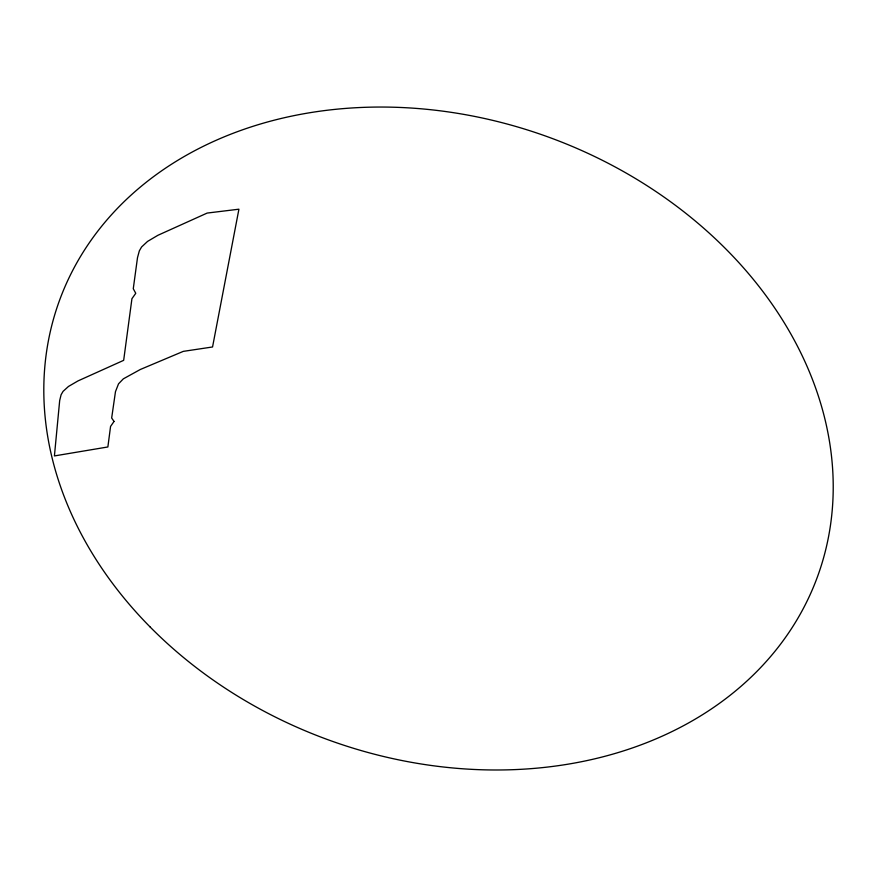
<?xml version="1.0" encoding="UTF-8"?>
<svg xmlns="http://www.w3.org/2000/svg" width="877" height="877" viewBox="0 0 877 877"><rect width="100%" height="100%" fill="white"/><g stroke="black" fill="none" stroke-linecap="round" stroke-linejoin="round"><path stroke-width="1.32" d="M114.032 421.442L110.568 426.408L107.871 446.963L54.418 455.93L59.68 400.548L61.105 394.727L63.067 391.372L68.472 386.461L78.02 380.903L123.668 360.337L131.934 298.684L135.771 293.302L133.271 288.741L137.492 257.706L139.333 250.866L141.592 246.974L147.566 241.405L157.937 235.277L207.169 213.067L238.917 209.197L212.552 346.974L183.293 351.37L140.309 369.491L123.339 378.842L118.527 383.841L115.479 391.635L111.664 418.022L114.032 421.442M149.868 626.726A403.376 320.85 19.9 0 0 815.983 580.706A403.376 320.85 19.9 0 0 349.704 108.112A403.376 320.85 19.9 0 0 149.868 626.726"/></g></svg>
